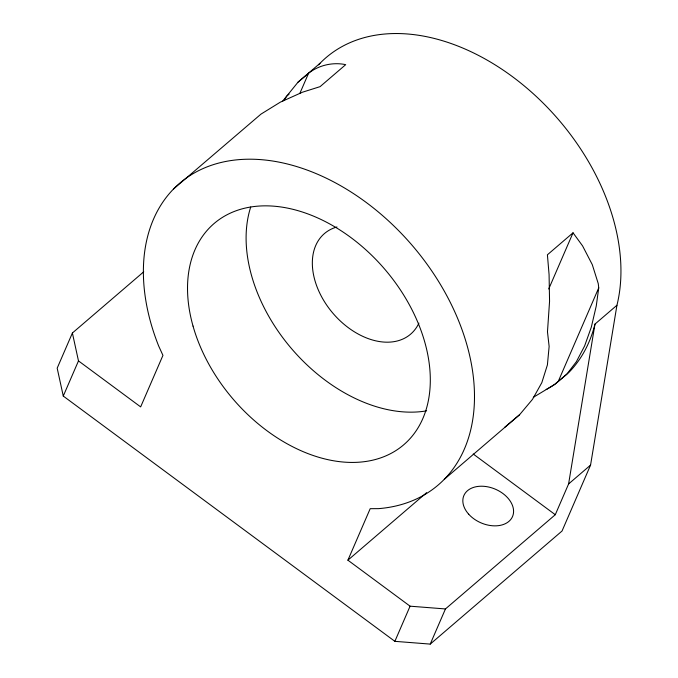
<?xml version="1.0" encoding="UTF-8"?>
<svg xmlns="http://www.w3.org/2000/svg" width="678" height="678" viewBox="0 0 678 678"><rect width="100%" height="100%" fill="white"/><g stroke="black" fill="none" stroke-linecap="round" stroke-linejoin="round"><path stroke-width="1.02" d="M444.31 479.304L519.602 414.707L532.501 399.342L541.824 382.655L547.4 364.925L549.129 346.466L547.477 331.83L549.561 301.295L549.078 274.649L547.409 254.792L573.037 232.808L582.58 245.902L592.284 264.64L598.25 283.616L598.733 287.862L596.25 306.041L591.284 327.271L584.622 345.933L576.393 361.688L566.723 374.281L554.587 384.519L533.306 397.342M143.744 271.793L72.393 333.008L57.181 368.162L63.266 396.062L394.867 641.337L430.233 644.1L445.446 608.946L555.282 514.712L568.596 483.948L594.97 324.109L616.938 305.261A198.696 136.142 49.4 0 0 521.306 83.504A198.696 136.142 49.4 0 0 318.55 64.825M430.233 644.1L562.037 531.018L590.563 465.1L616.938 305.261M63.266 396.062L78.478 360.899L72.393 333.008M299.812 93.496L308.583 73.241C318.872 65.164 332.873 61.935 345.704 64.656L320.075 86.648L302.447 92.216L280.336 102.158L260.979 114.116L173.56 188.95M445.446 608.946L410.08 606.183L347.907 560.189L370.196 508.678L378.502 508.644A198.696 136.142 49.4 0 0 459.184 322.203A198.696 136.142 49.4 0 0 239.359 159.61A198.696 136.142 49.4 0 0 158.686 346.051L162.949 355.374L140.651 406.893L78.478 360.899M394.867 641.337L410.08 606.183M548.722 288.981L573.037 232.808M558.248 381.417L598.733 287.862M319.999 63.308L298.032 82.157L282.751 101.03M289.108 94.115L286.752 96.132A198.696 136.142 49.4 0 0 284.057 100.42M347.907 560.189L426.606 492.669M568.596 483.948L590.563 465.1M519.602 414.707L504.534 427.462M298.032 82.157L308.583 73.241M473.227 454.014L555.282 514.712M426.623 410.843A145.711 99.844 49.4 0 1 292.142 349.348A145.711 99.844 49.4 0 1 250.716 207.019M418.902 323.135A66.232 45.384 49.4 0 1 332.856 313.168A66.232 45.384 49.4 0 1 336.966 226.977M546.197 389.519A198.696 136.142 49.4 0 0 555.189 384.002L568.791 372.51A198.696 136.142 49.4 0 0 594.97 324.109M468.693 514.204A26.493 18.306 23.4 0 0 512.017 517.594A26.493 18.306 23.4 0 0 483.906 486.312A26.493 18.306 23.4 0 0 468.693 514.204M193.035 326.093A145.711 99.844 49.4 0 0 398.232 449.022A145.711 99.844 49.4 0 0 335.534 227.274A145.711 99.844 49.4 0 0 193.035 326.093"/></g></svg>
